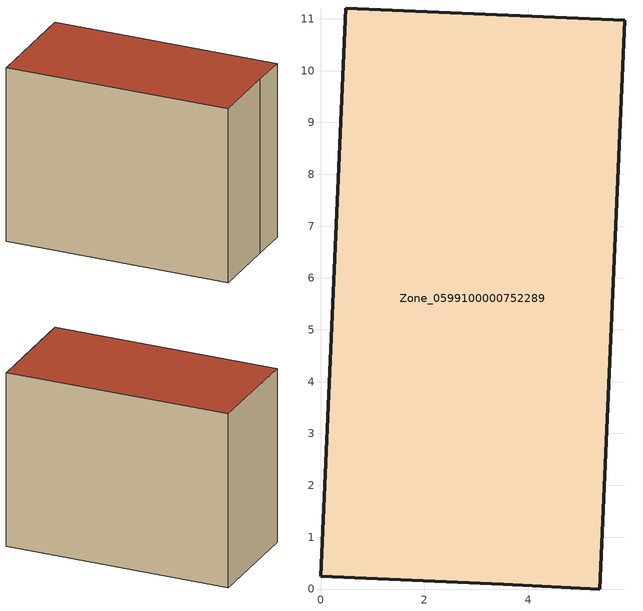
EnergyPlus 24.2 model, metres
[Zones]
Zone_0599100000752289
 floor ground (C_G): 0.48,11.21 5.86,10.97 5.38,0 3.52,0.1 0,0.24 z1.05
 wall outside (C_F): 5.86,10.97 0.48,11.21 0,0.24 3.52,0.1 5.38,0 5.86,10.97 z1.05:9.68
 roof outside (C_R): 5.38,0 5.86,10.97 0.48,11.21 0,0.24 3.52,0.1 z9.68
[BUILDING]
Pand.0599100000752289: North Axis=0; Terrain=City; Loads Convergence Tolerance Value=0.04; Temperature Convergence Tolerance Value=0.4; Solar Distribution=FullExterior; Maximum Number of Warmup Days=25; Minimum Number of Warmup Days=1
[Site:Location]
Rotterdam.The.Hague.AP_ZH_NLD Design_Conditions: Latitude=51.96; Longitude=4.45; Time Zone=1; Elevation=-4.5
[SITE:GROUNDTEMPERATURE:BUILDINGSURFACE]
18, 18, 18, 18, 18, 18, 18, 18, 18, 18, 18, 18
[MATERIAL] Thermal Absorptance=0.9; Solar Absorptance=0.7; Visible Absorptance=0.7
Name | Roughness | Thickness | Conductivity | Density | Specific Heat
G.TI.2006-2014 | MediumSmooth | 0.15 | 0.06 | 540 | 1210
F.TI.2006-2014 | Rough | 0.3 | 0.12 | 1920 | 840
R.TI.2006-2014 | MediumRough | 0.2 | 0.08 | 1500 | 1000
[CONSTRUCTION]
C_G: G.TI.2006-2014
C_F: F.TI.2006-2014
C_R: R.TI.2006-2014
[ZONE]
Zone_0599100000752289: Type=1; Multiplier=1; Ceiling Height=Autocalculate; Volume=Autocalculate; Floor Area=autocalculate; Part of Total Floor Area=Yes
[ZONEINFILTRATION:DESIGNFLOWRATE]
Infil_Zone_0599100000752289: Zone or ZoneList or Space or SpaceList=Zone_0599100000752289; Schedule=AlwaysOn; Design Flow Rate Calculation Method=Flow/Area; Flow Rate per Floor Area=0.0015; Constant Term Coefficient=1; Temperature Term Coefficient=0; Velocity Term Coefficient=0; Velocity Squared Term Coefficient=0
[HVACTEMPLATE:ZONE:IDEALLOADSAIRSYSTEM]
Zone_0599100000752289: Maximum Heating Supply Air Temperature=50; Minimum Cooling Supply Air Temperature=13; Maximum Heating Supply Air Humidity Ratio=0.0156; Minimum Cooling Supply Air Humidity Ratio=0.0077; Heating Limit=NoLimit; Cooling Limit=NoLimit; Dehumidification Control Type=ConstantSensibleHeatRatio; Cooling Sensible Heat Ratio=0.7; Dehumidification Setpoint=60; Humidification Control Type=None; Humidification Setpoint=30; Outdoor Air Method=None; Outdoor Air Flow Rate per Person=0.00944; Outdoor Air Flow Rate per Zone Floor Area=0; Outdoor Air Flow Rate per Zone=0; Demand Controlled Ventilation Type=None; Outdoor Air Economizer Type=NoEconomizer; Heat Recovery Type=None; Sensible Heat Recovery Effectiveness=0.7; Latent Heat Recovery Effectiveness=0.65
[ZONECONTROL:THERMOSTAT]
ThermostatControl_Zone_0599100000752289: Zone or ZoneList=Zone_0599100000752289; Control Type Schedule=DualSetpointControlType; Control 1=Thermostat_Zone_0599100000752289; Temperature Difference Between Cutout And Setpoint=0
[THERMOSTATSETPOINT:DUALSETPOINT]
Thermostat_Zone_0599100000752289: Heating Setpoint Temperature Schedule=HeatingSetpoint_Zone_0599100000752289; Cooling Setpoint Temperature Schedule=CoolingSetpoint_Zone_0599100000752289
[SCHEDULE:COMPACT]
HeatingSetpoint_Zone_0599100000752289: Through: 12/31, For: AllDays, Until: 24:00, 21
CoolingSetpoint_Zone_0599100000752289: Through: 12/31, For: AllDays, Until: 24:00, 24
DualSetpointControlType: Through: 12/31, For: AllDays, Until: 24:00, 4
AlwaysOn: Through: 12/31, For: AllDays, Until: 24:00, 1
